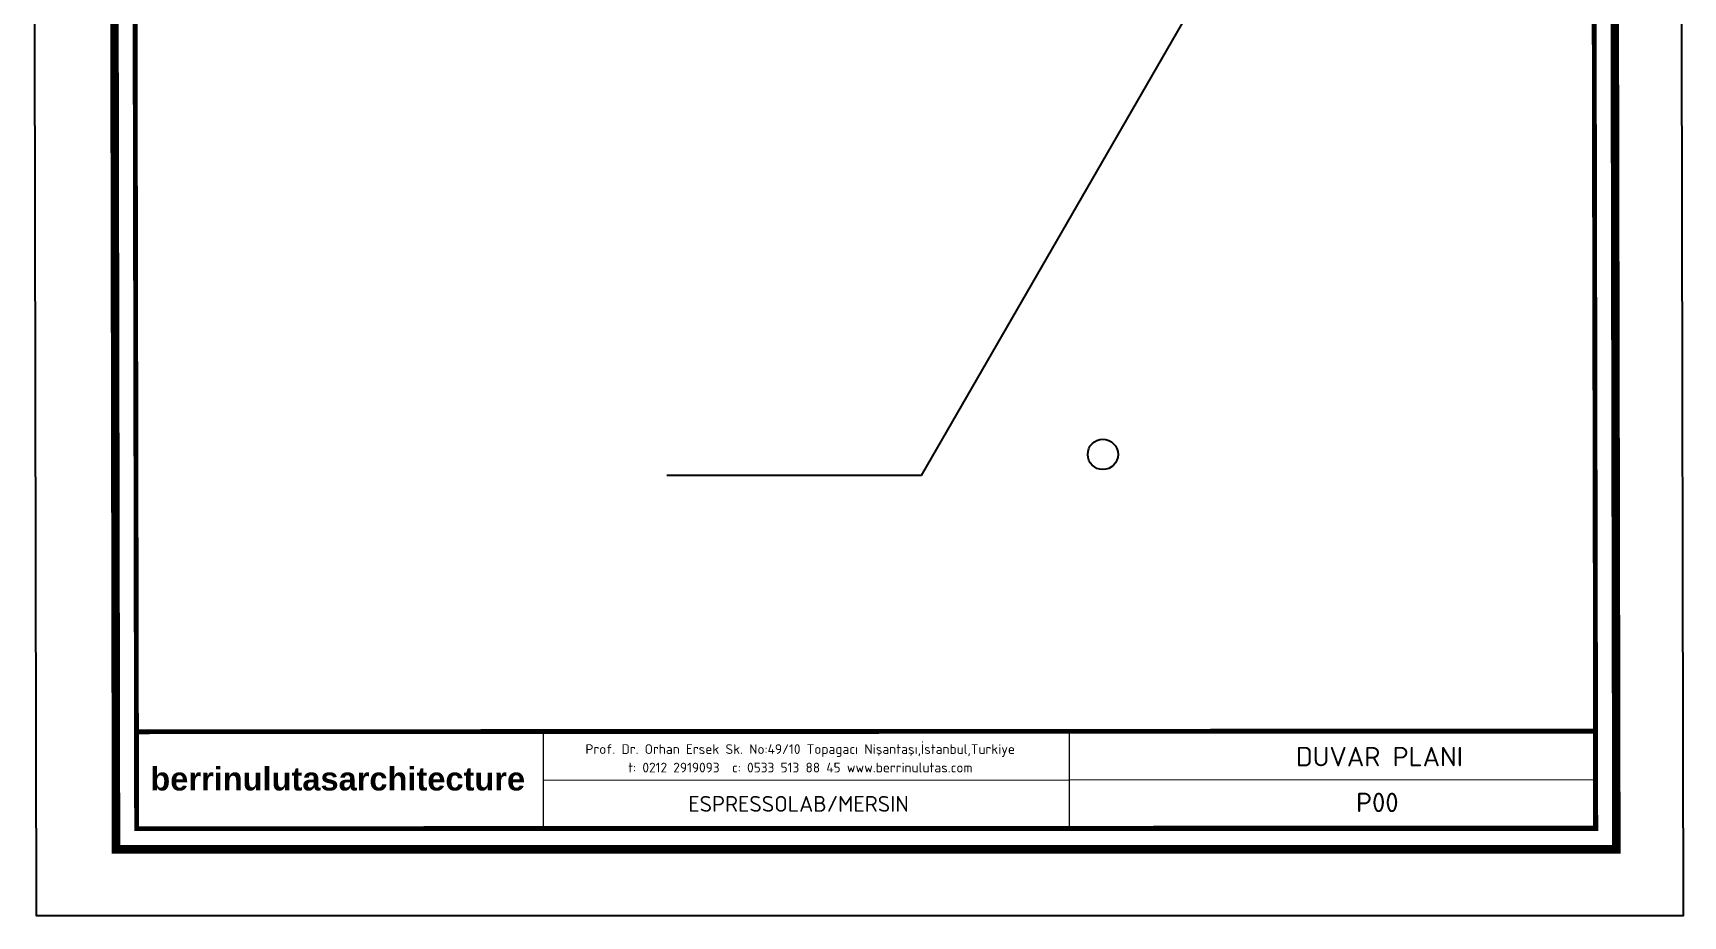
# Model space of a CAD drawing. Header units: centimetres. Extents: x 137745 to 146279, y 33619 to 36807.
# Drawn here: x 143556 to 146279, y 33619 to 35076 of the extents above; entities that cross this region are included whole.
import ezdxf
from ezdxf.enums import TextEntityAlignment as Align

# ---------------------------------------------------------------- set-up
doc = ezdxf.new("R2010")
doc.units = ezdxf.units.CM
doc.header["$LTSCALE"] = 10
doc.header["$MEASUREMENT"] = 0
doc.layers.add('Auto-Antet', color=7, linetype='Continuous', lineweight=18)
doc.layers.add('zemin', color=102, linetype='Continuous')
doc.styles.add('BASLIK', font='')
doc.styles.add('style1', font='isocpeur.ttf', dxfattribs={"height": 20})
doc.styles.get('BASLIK').set_extended_font_data('Arial', bold=True)

msp = doc.modelspace()

# ---------------------------------------------------------------- linework, layer by layer
msp.add_lwpolyline([(143555.6, 36806.8), (146273.6, 36806.8), (146279.2, 33618.9), (143561.2, 33618.9)], close=True)
msp.add_circle((145321.6, 34380.5), 25)
at = {"layer": 'Auto-Antet', "color": 1}
for p, q in [((144397.5, 33922.9), (144397.5, 33762.9)), ((145266.2, 33923), (145266.2, 33763)), ((144397.5, 33842.9), (146134.9, 33844))]:
    msp.add_line(p, q, dxfattribs=at)
at = {"layer": 'Auto-Antet', "linetype": 'Continuous'}
msp.add_lwpolyline([(143561.2, 33618.9), (146279.2, 33618.9), (146273.6, 36806.8), (143555.6, 36806.8)], close=True, dxfattribs=at)
at = {"layer": 'Auto-Antet', "color": 1}
for points, const_width in [([(146163.6, 36696.8), (143687.2, 36696.8), (143692.7, 33728.9), (146169.2, 33728.9)], 14), ([(146129.6, 36662.8), (143721.2, 36662.8), (143726.7, 33762.9), (146135.2, 33762.9)], 8), ([(143726.7, 33762.9), (146134.9, 33764), (146134.9, 33924), (143726.7, 33922.9)], 8)]:
    msp.add_lwpolyline(points, close=True, dxfattribs=dict(at, const_width=const_width))
at = {"layer": 'zemin'}
msp.add_lwpolyline([(145461.4, 35107.6), (145021.6, 34345.5), (144601.6, 34345.5)], dxfattribs=at)

# ---------------------------------------------------------------- texts
at = {"layer": 'Auto-Antet'}
for s, height, style, p in [('Prof. Dr. Orhan Ersek Sk. No:49/10 Topagacı Nişantaşı,İstanbul,Turkiye  ', 16, 'style1', (144832.2, 33886.3)), ('berrinulutasarchitecture', 38.5, 'BASLIK', (144058.6, 33826)), ('t: 0212 2919093  c: 0533 513 88 45 www.berrinulutas.com', 16, 'style1', (144822.2, 33855.8)), ('ESPRESSOLAB/MERSIN', 26, 'style1', (144819.3, 33790.9))]:
    msp.add_text(s, height=height, dxfattribs=dict(at, style=style)).set_placement(p, align=Align.CENTER)
at = {"layer": 'Auto-Antet', "style": 'style1'}
for s, p in [('DUVAR PLANI', (145640.4, 33865.9)), ('P00', (145739.5, 33790.3))]:
    msp.add_text(s, height=32, dxfattribs=at).set_placement(p)

doc.saveas('drawing.dxf')
